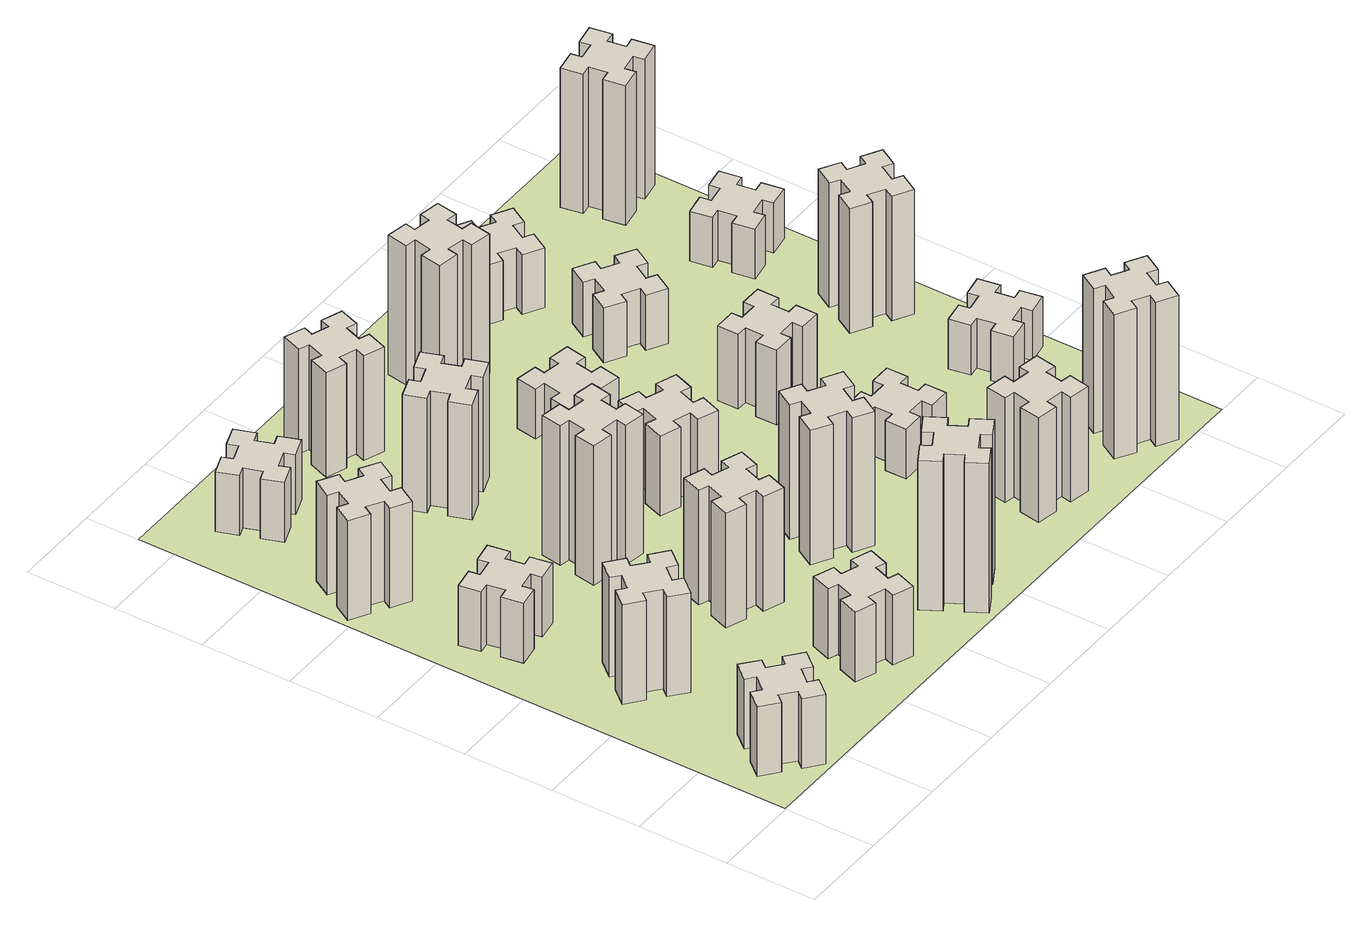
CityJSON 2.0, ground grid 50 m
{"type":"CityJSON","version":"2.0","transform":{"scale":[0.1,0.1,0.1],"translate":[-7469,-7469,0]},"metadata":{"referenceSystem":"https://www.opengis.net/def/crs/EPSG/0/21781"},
"CityObjects":{
"building1":{"type":"Building","attributes":{"class":"1000","function":"1000","usage":"1000","yearOfConstruction":2016,"roofType":"1000","measuredHeight":42,"storeysAboveGround":30,"storeysBelowGround":0},"geometry":[{"type":"Solid","lod":"1","boundaries":[[[[0,1,2,3,4,5,6,7,8,9,10,11,12,13,14,15,16,17,18,19]],[[17,16,20,21]],[[16,15,22,20]],[[15,14,23,22]],[[14,13,24,23]],[[13,12,25,24]],[[12,11,26,25]],[[11,10,27,26]],[[10,9,28,27]],[[9,8,29,28]],[[8,7,30,29]],[[7,6,31,30]],[[6,5,32,31]],[[5,4,33,32]],[[4,3,34,33]],[[3,2,35,34]],[[2,1,36,35]],[[1,0,37,36]],[[0,19,38,37]],[[19,18,39,38]],[[18,17,21,39]],[[24,25,26,27,28,29,30,31,32,33,34,35,36,37,38,39,21,20,22,23]]]]}]},
"building2":{"type":"Building","attributes":{"class":"1000","function":"1000","usage":"1000","yearOfConstruction":2016,"roofType":"1000","measuredHeight":60,"storeysAboveGround":30,"storeysBelowGround":0},"geometry":[{"type":"Solid","lod":"1","boundaries":[[[[40,41,42,43,44,45,46,47,48,49,50,51,52,53,54,55,56,57,58,59]],[[57,56,60,61]],[[56,55,62,60]],[[55,54,63,62]],[[54,53,64,63]],[[53,52,65,64]],[[52,51,66,65]],[[51,50,67,66]],[[50,49,68,67]],[[49,48,69,68]],[[48,47,70,69]],[[47,46,71,70]],[[46,45,72,71]],[[45,44,73,72]],[[44,43,74,73]],[[43,42,75,74]],[[42,41,76,75]],[[41,40,77,76]],[[40,59,78,77]],[[59,58,79,78]],[[58,57,61,79]],[[64,65,66,67,68,69,70,71,72,73,74,75,76,77,78,79,61,60,62,63]]]]}]},
"building3":{"type":"Building","attributes":{"class":"1000","function":"1000","usage":"1000","yearOfConstruction":2016,"roofType":"1000","measuredHeight":36,"storeysAboveGround":30,"storeysBelowGround":0},"geometry":[{"type":"Solid","lod":"1","boundaries":[[[[80,81,82,83,84,85,86,87,88,89,90,91,92,93,94,95,96,97,98,99]],[[97,96,100,101]],[[96,95,102,100]],[[95,94,103,102]],[[94,93,104,103]],[[93,92,105,104]],[[92,91,106,105]],[[91,90,107,106]],[[90,89,108,107]],[[89,88,109,108]],[[88,87,110,109]],[[87,86,111,110]],[[86,85,112,111]],[[85,84,113,112]],[[84,83,114,113]],[[83,82,115,114]],[[82,81,116,115]],[[81,80,117,116]],[[80,99,118,117]],[[99,98,119,118]],[[98,97,101,119]],[[104,105,106,107,108,109,110,111,112,113,114,115,116,117,118,119,101,100,102,103]]]]}]},
"building4":{"type":"Building","attributes":{"class":"1000","function":"1000","usage":"1000","yearOfConstruction":2016,"roofType":"1000","measuredHeight":60,"storeysAboveGround":30,"storeysBelowGround":0},"geometry":[{"type":"Solid","lod":"1","boundaries":[[[[120,121,122,123,124,125,126,127,128,129,130,131,132,133,134,135,136,137,138,139]],[[137,136,140,141]],[[136,135,142,140]],[[135,134,143,142]],[[134,133,144,143]],[[133,132,145,144]],[[132,131,146,145]],[[131,130,147,146]],[[130,129,148,147]],[[129,128,149,148]],[[128,127,150,149]],[[127,126,151,150]],[[126,125,152,151]],[[125,124,153,152]],[[124,123,154,153]],[[123,122,155,154]],[[122,121,156,155]],[[121,120,157,156]],[[120,139,158,157]],[[139,138,159,158]],[[138,137,141,159]],[[144,145,146,147,148,149,150,151,152,153,154,155,156,157,158,159,141,140,142,143]]]]}]},
"building5":{"type":"Building","attributes":{"class":"1000","function":"1000","usage":"1000","yearOfConstruction":2016,"roofType":"1000","measuredHeight":42,"storeysAboveGround":30,"storeysBelowGround":0},"geometry":[{"type":"Solid","lod":"1","boundaries":[[[[160,161,162,163,164,165,166,167,168,169,170,171,172,173,174,175,176,177,178,179]],[[177,176,180,181]],[[176,175,182,180]],[[175,174,183,182]],[[174,173,184,183]],[[173,172,185,184]],[[172,171,186,185]],[[171,170,187,186]],[[170,169,188,187]],[[169,168,189,188]],[[168,167,190,189]],[[167,166,191,190]],[[166,165,192,191]],[[165,164,193,192]],[[164,163,194,193]],[[163,162,195,194]],[[162,161,196,195]],[[161,160,197,196]],[[160,179,198,197]],[[179,178,199,198]],[[178,177,181,199]],[[184,185,186,187,188,189,190,191,192,193,194,195,196,197,198,199,181,180,182,183]]]]}]},
"building6":{"type":"Building","attributes":{"class":"1000","function":"1000","usage":"1000","yearOfConstruction":2016,"roofType":"1000","measuredHeight":36,"storeysAboveGround":30,"storeysBelowGround":0},"geometry":[{"type":"Solid","lod":"1","boundaries":[[[[200,201,202,203,204,205,206,207,208,209,210,211,212,213,214,215,216,217,218,219]],[[217,216,220,221]],[[216,215,222,220]],[[215,214,223,222]],[[214,213,224,223]],[[213,212,225,224]],[[212,211,226,225]],[[211,210,227,226]],[[210,209,228,227]],[[209,208,229,228]],[[208,207,230,229]],[[207,206,231,230]],[[206,205,232,231]],[[205,204,233,232]],[[204,203,234,233]],[[203,202,235,234]],[[202,201,236,235]],[[201,200,237,236]],[[200,219,238,237]],[[219,218,239,238]],[[218,217,221,239]],[[224,225,226,227,228,229,230,231,232,233,234,235,236,237,238,239,221,220,222,223]]]]}]},
"building7":{"type":"Building","attributes":{"class":"1000","function":"1000","usage":"1000","yearOfConstruction":2016,"roofType":"1000","measuredHeight":69,"storeysAboveGround":30,"storeysBelowGround":0},"geometry":[{"type":"Solid","lod":"1","boundaries":[[[[240,241,242,243,244,245,246,247,248,249,250,251,252,253,254,255,256,257,258,259]],[[257,256,260,261]],[[256,255,262,260]],[[255,254,263,262]],[[254,253,264,263]],[[253,252,265,264]],[[252,251,266,265]],[[251,250,267,266]],[[250,249,268,267]],[[249,248,269,268]],[[248,247,270,269]],[[247,246,271,270]],[[246,245,272,271]],[[245,244,273,272]],[[244,243,274,273]],[[243,242,275,274]],[[242,241,276,275]],[[241,240,277,276]],[[240,259,278,277]],[[259,258,279,278]],[[258,257,261,279]],[[264,265,266,267,268,269,270,271,272,273,274,275,276,277,278,279,261,260,262,263]]]]}]},
"building8":{"type":"Building","attributes":{"class":"1000","function":"1000","usage":"1000","yearOfConstruction":2016,"roofType":"1000","measuredHeight":84,"storeysAboveGround":30,"storeysBelowGround":0},"geometry":[{"type":"Solid","lod":"1","boundaries":[[[[280,281,282,283,284,285,286,287,288,289,290,291,292,293,294,295,296,297,298,299]],[[297,296,300,301]],[[296,295,302,300]],[[295,294,303,302]],[[294,293,304,303]],[[293,292,305,304]],[[292,291,306,305]],[[291,290,307,306]],[[290,289,308,307]],[[289,288,309,308]],[[288,287,310,309]],[[287,286,311,310]],[[286,285,312,311]],[[285,284,313,312]],[[284,283,314,313]],[[283,282,315,314]],[[282,281,316,315]],[[281,280,317,316]],[[280,299,318,317]],[[299,298,319,318]],[[298,297,301,319]],[[304,305,306,307,308,309,310,311,312,313,314,315,316,317,318,319,301,300,302,303]]]]}]},
"building9":{"type":"Building","attributes":{"class":"1000","function":"1000","usage":"1000","yearOfConstruction":2016,"roofType":"1000","measuredHeight":69,"storeysAboveGround":30,"storeysBelowGround":0},"geometry":[{"type":"Solid","lod":"1","boundaries":[[[[320,321,322,323,324,325,326,327,328,329,330,331,332,333,334,335,336,337,338,339]],[[337,336,340,341]],[[336,335,342,340]],[[335,334,343,342]],[[334,333,344,343]],[[333,332,345,344]],[[332,331,346,345]],[[331,330,347,346]],[[330,329,348,347]],[[329,328,349,348]],[[328,327,350,349]],[[327,326,351,350]],[[326,325,352,351]],[[325,324,353,352]],[[324,323,354,353]],[[323,322,355,354]],[[322,321,356,355]],[[321,320,357,356]],[[320,339,358,357]],[[339,338,359,358]],[[338,337,341,359]],[[344,345,346,347,348,349,350,351,352,353,354,355,356,357,358,359,341,340,342,343]]]]}]},
"building10":{"type":"Building","attributes":{"class":"1000","function":"1000","usage":"1000","yearOfConstruction":2016,"roofType":"1000","measuredHeight":90,"storeysAboveGround":30,"storeysBelowGround":0},"geometry":[{"type":"Solid","lod":"1","boundaries":[[[[360,361,362,363,364,365,366,367,368,369,370,371,372,373,374,375,376,377,378,379]],[[377,376,380,381]],[[376,375,382,380]],[[375,374,383,382]],[[374,373,384,383]],[[373,372,385,384]],[[372,371,386,385]],[[371,370,387,386]],[[370,369,388,387]],[[369,368,389,388]],[[368,367,390,389]],[[367,366,391,390]],[[366,365,392,391]],[[365,364,393,392]],[[364,363,394,393]],[[363,362,395,394]],[[362,361,396,395]],[[361,360,397,396]],[[360,379,398,397]],[[379,378,399,398]],[[378,377,381,399]],[[384,385,386,387,388,389,390,391,392,393,394,395,396,397,398,399,381,380,382,383]]]]}]},
"building11":{"type":"Building","attributes":{"class":"1000","function":"1000","usage":"1000","yearOfConstruction":2016,"roofType":"1000","measuredHeight":63,"storeysAboveGround":30,"storeysBelowGround":0},"geometry":[{"type":"Solid","lod":"1","boundaries":[[[[400,401,402,403,404,405,406,407,408,409,410,411,412,413,414,415,416,417,418,419]],[[417,416,420,421]],[[416,415,422,420]],[[415,414,423,422]],[[414,413,424,423]],[[413,412,425,424]],[[412,411,426,425]],[[411,410,427,426]],[[410,409,428,427]],[[409,408,429,428]],[[408,407,430,429]],[[407,406,431,430]],[[406,405,432,431]],[[405,404,433,432]],[[404,403,434,433]],[[403,402,435,434]],[[402,401,436,435]],[[401,400,437,436]],[[400,419,438,437]],[[419,418,439,438]],[[418,417,421,439]],[[424,425,426,427,428,429,430,431,432,433,434,435,436,437,438,439,421,420,422,423]]]]}]},
"building12":{"type":"Building","attributes":{"class":"1000","function":"1000","usage":"1000","yearOfConstruction":2016,"roofType":"1000","measuredHeight":81,"storeysAboveGround":30,"storeysBelowGround":0},"geometry":[{"type":"Solid","lod":"1","boundaries":[[[[440,441,442,443,444,445,446,447,448,449,450,451,452,453,454,455,456,457,458,459]],[[457,456,460,461]],[[456,455,462,460]],[[455,454,463,462]],[[454,453,464,463]],[[453,452,465,464]],[[452,451,466,465]],[[451,450,467,466]],[[450,449,468,467]],[[449,448,469,468]],[[448,447,470,469]],[[447,446,471,470]],[[446,445,472,471]],[[445,444,473,472]],[[444,443,474,473]],[[443,442,475,474]],[[442,441,476,475]],[[441,440,477,476]],[[440,459,478,477]],[[459,458,479,478]],[[458,457,461,479]],[[464,465,466,467,468,469,470,471,472,473,474,475,476,477,478,479,461,460,462,463]]]]}]},
"building13":{"type":"Building","attributes":{"class":"1000","function":"1000","usage":"1000","yearOfConstruction":2016,"roofType":"1000","measuredHeight":48,"storeysAboveGround":30,"storeysBelowGround":0},"geometry":[{"type":"Solid","lod":"1","boundaries":[[[[480,481,482,483,484,485,486,487,488,489,490,491,492,493,494,495,496,497,498,499]],[[497,496,500,501]],[[496,495,502,500]],[[495,494,503,502]],[[494,493,504,503]],[[493,492,505,504]],[[492,491,506,505]],[[491,490,507,506]],[[490,489,508,507]],[[489,488,509,508]],[[488,487,510,509]],[[487,486,511,510]],[[486,485,512,511]],[[485,484,513,512]],[[484,483,514,513]],[[483,482,515,514]],[[482,481,516,515]],[[481,480,517,516]],[[480,499,518,517]],[[499,498,519,518]],[[498,497,501,519]],[[504,505,506,507,508,509,510,511,512,513,514,515,516,517,518,519,501,500,502,503]]]]}]},
"building14":{"type":"Building","attributes":{"class":"1000","function":"1000","usage":"1000","yearOfConstruction":2016,"roofType":"1000","measuredHeight":30,"storeysAboveGround":30,"storeysBelowGround":0},"geometry":[{"type":"Solid","lod":"1","boundaries":[[[[520,521,522,523,524,525,526,527,528,529,530,531,532,533,534,535,536,537,538,539]],[[537,536,540,541]],[[536,535,542,540]],[[535,534,543,542]],[[534,533,544,543]],[[533,532,545,544]],[[532,531,546,545]],[[531,530,547,546]],[[530,529,548,547]],[[529,528,549,548]],[[528,527,550,549]],[[527,526,551,550]],[[526,525,552,551]],[[525,524,553,552]],[[524,523,554,553]],[[523,522,555,554]],[[522,521,556,555]],[[521,520,557,556]],[[520,539,558,557]],[[539,538,559,558]],[[538,537,541,559]],[[544,545,546,547,548,549,550,551,552,553,554,555,556,557,558,559,541,540,542,543]]]]}]},
"building15":{"type":"Building","attributes":{"class":"1000","function":"1000","usage":"1000","yearOfConstruction":2016,"roofType":"1000","measuredHeight":63,"storeysAboveGround":30,"storeysBelowGround":0},"geometry":[{"type":"Solid","lod":"1","boundaries":[[[[560,561,562,563,564,565,566,567,568,569,570,571,572,573,574,575,576,577,578,579]],[[577,576,580,581]],[[576,575,582,580]],[[575,574,583,582]],[[574,573,584,583]],[[573,572,585,584]],[[572,571,586,585]],[[571,570,587,586]],[[570,569,588,587]],[[569,568,589,588]],[[568,567,590,589]],[[567,566,591,590]],[[566,565,592,591]],[[565,564,593,592]],[[564,563,594,593]],[[563,562,595,594]],[[562,561,596,595]],[[561,560,597,596]],[[560,579,598,597]],[[579,578,599,598]],[[578,577,581,599]],[[584,585,586,587,588,589,590,591,592,593,594,595,596,597,598,599,581,580,582,583]]]]}]},
"building16":{"type":"Building","attributes":{"class":"1000","function":"1000","usage":"1000","yearOfConstruction":2016,"roofType":"1000","measuredHeight":84,"storeysAboveGround":30,"storeysBelowGround":0},"geometry":[{"type":"Solid","lod":"1","boundaries":[[[[600,601,602,603,604,605,606,607,608,609,610,611,612,613,614,615,616,617,618,619]],[[617,616,620,621]],[[616,615,622,620]],[[615,614,623,622]],[[614,613,624,623]],[[613,612,625,624]],[[612,611,626,625]],[[611,610,627,626]],[[610,609,628,627]],[[609,608,629,628]],[[608,607,630,629]],[[607,606,631,630]],[[606,605,632,631]],[[605,604,633,632]],[[604,603,634,633]],[[603,602,635,634]],[[602,601,636,635]],[[601,600,637,636]],[[600,619,638,637]],[[619,618,639,638]],[[618,617,621,639]],[[624,625,626,627,628,629,630,631,632,633,634,635,636,637,638,639,621,620,622,623]]]]}]},
"building17":{"type":"Building","attributes":{"class":"1000","function":"1000","usage":"1000","yearOfConstruction":2016,"roofType":"1000","measuredHeight":30,"storeysAboveGround":30,"storeysBelowGround":0},"geometry":[{"type":"Solid","lod":"1","boundaries":[[[[640,641,642,643,644,645,646,647,648,649,650,651,652,653,654,655,656,657,658,659]],[[657,656,660,661]],[[656,655,662,660]],[[655,654,663,662]],[[654,653,664,663]],[[653,652,665,664]],[[652,651,666,665]],[[651,650,667,666]],[[650,649,668,667]],[[649,648,669,668]],[[648,647,670,669]],[[647,646,671,670]],[[646,645,672,671]],[[645,644,673,672]],[[644,643,674,673]],[[643,642,675,674]],[[642,641,676,675]],[[641,640,677,676]],[[640,659,678,677]],[[659,658,679,678]],[[658,657,661,679]],[[664,665,666,667,668,669,670,671,672,673,674,675,676,677,678,679,661,660,662,663]]]]}]},
"building18":{"type":"Building","attributes":{"class":"1000","function":"1000","usage":"1000","yearOfConstruction":2016,"roofType":"1000","measuredHeight":45,"storeysAboveGround":30,"storeysBelowGround":0},"geometry":[{"type":"Solid","lod":"1","boundaries":[[[[680,681,682,683,684,685,686,687,688,689,690,691,692,693,694,695,696,697,698,699]],[[697,696,700,701]],[[696,695,702,700]],[[695,694,703,702]],[[694,693,704,703]],[[693,692,705,704]],[[692,691,706,705]],[[691,690,707,706]],[[690,689,708,707]],[[689,688,709,708]],[[688,687,710,709]],[[687,686,711,710]],[[686,685,712,711]],[[685,684,713,712]],[[684,683,714,713]],[[683,682,715,714]],[[682,681,716,715]],[[681,680,717,716]],[[680,699,718,717]],[[699,698,719,718]],[[698,697,701,719]],[[704,705,706,707,708,709,710,711,712,713,714,715,716,717,718,719,701,700,702,703]]]]}]},
"building19":{"type":"Building","attributes":{"class":"1000","function":"1000","usage":"1000","yearOfConstruction":2016,"roofType":"1000","measuredHeight":33,"storeysAboveGround":30,"storeysBelowGround":0},"geometry":[{"type":"Solid","lod":"1","boundaries":[[[[720,721,722,723,724,725,726,727,728,729,730,731,732,733,734,735,736,737,738,739]],[[737,736,740,741]],[[736,735,742,740]],[[735,734,743,742]],[[734,733,744,743]],[[733,732,745,744]],[[732,731,746,745]],[[731,730,747,746]],[[730,729,748,747]],[[729,728,749,748]],[[728,727,750,749]],[[727,726,751,750]],[[726,725,752,751]],[[725,724,753,752]],[[724,723,754,753]],[[723,722,755,754]],[[722,721,756,755]],[[721,720,757,756]],[[720,739,758,757]],[[739,738,759,758]],[[738,737,741,759]],[[744,745,746,747,748,749,750,751,752,753,754,755,756,757,758,759,741,740,742,743]]]]}]},
"building20":{"type":"Building","attributes":{"class":"1000","function":"1000","usage":"1000","yearOfConstruction":2016,"roofType":"1000","measuredHeight":87,"storeysAboveGround":30,"storeysBelowGround":0},"geometry":[{"type":"Solid","lod":"1","boundaries":[[[[760,761,762,763,764,765,766,767,768,769,770,771,772,773,774,775,776,777,778,779]],[[777,776,780,781]],[[776,775,782,780]],[[775,774,783,782]],[[774,773,784,783]],[[773,772,785,784]],[[772,771,786,785]],[[771,770,787,786]],[[770,769,788,787]],[[769,768,789,788]],[[768,767,790,789]],[[767,766,791,790]],[[766,765,792,791]],[[765,764,793,792]],[[764,763,794,793]],[[763,762,795,794]],[[762,761,796,795]],[[761,760,797,796]],[[760,779,798,797]],[[779,778,799,798]],[[778,777,781,799]],[[784,785,786,787,788,789,790,791,792,793,794,795,796,797,798,799,781,780,782,783]]]]}]},
"building21":{"type":"Building","attributes":{"class":"1000","function":"1000","usage":"1000","yearOfConstruction":2016,"roofType":"1000","measuredHeight":36,"storeysAboveGround":30,"storeysBelowGround":0},"geometry":[{"type":"Solid","lod":"1","boundaries":[[[[800,801,802,803,804,805,806,807,808,809,810,811,812,813,814,815,816,817,818,819]],[[817,816,820,821]],[[816,815,822,820]],[[815,814,823,822]],[[814,813,824,823]],[[813,812,825,824]],[[812,811,826,825]],[[811,810,827,826]],[[810,809,828,827]],[[809,808,829,828]],[[808,807,830,829]],[[807,806,831,830]],[[806,805,832,831]],[[805,804,833,832]],[[804,803,834,833]],[[803,802,835,834]],[[802,801,836,835]],[[801,800,837,836]],[[800,819,838,837]],[[819,818,839,838]],[[818,817,821,839]],[[824,825,826,827,828,829,830,831,832,833,834,835,836,837,838,839,821,820,822,823]]]]}]},
"building22":{"type":"Building","attributes":{"class":"1000","function":"1000","usage":"1000","yearOfConstruction":2016,"roofType":"1000","measuredHeight":30,"storeysAboveGround":30,"storeysBelowGround":0},"geometry":[{"type":"Solid","lod":"1","boundaries":[[[[840,841,842,843,844,845,846,847,848,849,850,851,852,853,854,855,856,857,858,859]],[[857,856,860,861]],[[856,855,862,860]],[[855,854,863,862]],[[854,853,864,863]],[[853,852,865,864]],[[852,851,866,865]],[[851,850,867,866]],[[850,849,868,867]],[[849,848,869,868]],[[848,847,870,869]],[[847,846,871,870]],[[846,845,872,871]],[[845,844,873,872]],[[844,843,874,873]],[[843,842,875,874]],[[842,841,876,875]],[[841,840,877,876]],[[840,859,878,877]],[[859,858,879,878]],[[858,857,861,879]],[[864,865,866,867,868,869,870,871,872,873,874,875,876,877,878,879,861,860,862,863]]]]}]},
"building23":{"type":"Building","attributes":{"class":"1000","function":"1000","usage":"1000","yearOfConstruction":2016,"roofType":"1000","measuredHeight":75,"storeysAboveGround":30,"storeysBelowGround":0},"geometry":[{"type":"Solid","lod":"1","boundaries":[[[[880,881,882,883,884,885,886,887,888,889,890,891,892,893,894,895,896,897,898,899]],[[897,896,900,901]],[[896,895,902,900]],[[895,894,903,902]],[[894,893,904,903]],[[893,892,905,904]],[[892,891,906,905]],[[891,890,907,906]],[[890,889,908,907]],[[889,888,909,908]],[[888,887,910,909]],[[887,886,911,910]],[[886,885,912,911]],[[885,884,913,912]],[[884,883,914,913]],[[883,882,915,914]],[[882,881,916,915]],[[881,880,917,916]],[[880,899,918,917]],[[899,898,919,918]],[[898,897,901,919]],[[904,905,906,907,908,909,910,911,912,913,914,915,916,917,918,919,901,900,902,903]]]]}]},
"building24":{"type":"Building","attributes":{"class":"1000","function":"1000","usage":"1000","yearOfConstruction":2016,"roofType":"1000","measuredHeight":30,"storeysAboveGround":30,"storeysBelowGround":0},"geometry":[{"type":"Solid","lod":"1","boundaries":[[[[920,921,922,923,924,925,926,927,928,929,930,931,932,933,934,935,936,937,938,939]],[[937,936,940,941]],[[936,935,942,940]],[[935,934,943,942]],[[934,933,944,943]],[[933,932,945,944]],[[932,931,946,945]],[[931,930,947,946]],[[930,929,948,947]],[[929,928,949,948]],[[928,927,950,949]],[[927,926,951,950]],[[926,925,952,951]],[[925,924,953,952]],[[924,923,954,953]],[[923,922,955,954]],[[922,921,956,955]],[[921,920,957,956]],[[920,939,958,957]],[[939,938,959,958]],[[938,937,941,959]],[[944,945,946,947,948,949,950,951,952,953,954,955,956,957,958,959,941,940,942,943]]]]}]},
"building25":{"type":"Building","attributes":{"class":"1000","function":"1000","usage":"1000","yearOfConstruction":2016,"roofType":"1000","measuredHeight":84,"storeysAboveGround":30,"storeysBelowGround":0},"geometry":[{"type":"Solid","lod":"1","boundaries":[[[[960,961,962,963,964,965,966,967,968,969,970,971,972,973,974,975,976,977,978,979]],[[977,976,980,981]],[[976,975,982,980]],[[975,974,983,982]],[[974,973,984,983]],[[973,972,985,984]],[[972,971,986,985]],[[971,970,987,986]],[[970,969,988,987]],[[969,968,989,988]],[[968,967,990,989]],[[967,966,991,990]],[[966,965,992,991]],[[965,964,993,992]],[[964,963,994,993]],[[963,962,995,994]],[[962,961,996,995]],[[961,960,997,996]],[[960,979,998,997]],[[979,978,999,998]],[[978,977,981,999]],[[984,985,986,987,988,989,990,991,992,993,994,995,996,997,998,999,981,980,982,983]]]]}]},
"landuse1":{"type":"LandUse","attributes":{"name":"plot1","function":"1010"},"geometry":[{"type":"MultiSurface","lod":"1","boundaries":[[[1000,1001,1002,1003]]]}]}
},
"vertices":[
[266,223,0],[343,159,0],[304,113,0],[396,36,0],[473,128,0],[427,166,0],[492,243,0],[538,204,0],[615,296,0],[523,373,0],[484,327,0],[408,392,0],[446,438,0],[354,515,0],[277,423,0],[323,384,0],[259,308,0],[213,346,0],[136,254,0],[228,177,0],[259,308,420],[213,346,420],[323,384,420],[277,423,420],[354,515,420],[446,438,420],[408,392,420],[484,327,420],[523,373,420],[615,296,420],[538,204,420],[492,243,420],[427,166,420],[473,128,420],[396,36,420],[304,113,420],[343,159,420],[266,223,420],[228,177,420],[136,254,420],
[527,1006,0],[592,1083,0],[638,1044,0],[715,1136,0],[623,1213,0],[584,1167,0],[508,1232,0],[546,1278,0],[454,1355,0],[377,1263,0],[423,1224,0],[359,1148,0],[313,1186,0],[236,1094,0],[328,1017,0],[366,1063,0],[443,999,0],[404,953,0],[496,876,0],[573,968,0],[443,999,600],[404,953,600],[366,1063,600],[328,1017,600],[236,1094,600],[313,1186,600],[359,1148,600],[423,1224,600],[377,1263,600],[454,1355,600],[546,1278,600],[508,1232,600],[584,1167,600],[623,1213,600],[715,1136,600],[638,1044,600],[592,1083,600],[527,1006,600],[573,968,600],[496,876,600],
[258,1885,0],[276,1787,0],[217,1777,0],[237,1658,0],[356,1679,0],[345,1738,0],[444,1756,0],[454,1697,0],[572,1717,0],[551,1836,0],[492,1825,0],[475,1924,0],[534,1934,0],[513,2052,0],[395,2031,0],[405,1972,0],[307,1955,0],[297,2014,0],[178,1993,0],[199,1875,0],[307,1955,360],[297,2014,360],[405,1972,360],[395,2031,360],[513,2052,360],[534,1934,360],[475,1924,360],[492,1825,360],[551,1836,360],[572,1717,360],[454,1697,360],[444,1756,360],[345,1738,360],[356,1679,360],[237,1658,360],[217,1777,360],[276,1787,360],[258,1885,360],[199,1875,360],[178,1993,360],
[177,2525,0],[264,2475,0],[234,2423,0],[338,2363,0],[398,2467,0],[346,2497,0],[396,2584,0],[448,2554,0],[508,2658,0],[404,2718,0],[374,2666,0],[287,2716,0],[317,2768,0],[213,2828,0],[153,2724,0],[205,2694,0],[155,2607,0],[103,2637,0],[43,2533,0],[147,2473,0],[155,2607,600],[103,2637,600],[205,2694,600],[153,2724,600],[213,2828,600],[317,2768,600],[287,2716,600],[374,2666,600],[404,2718,600],[508,2658,600],[448,2554,600],[396,2584,600],[346,2497,600],[398,2467,600],[338,2363,600],[234,2423,600],[264,2475,600],[177,2525,600],[147,2473,600],[43,2533,600],
[1302,291,0],[1336,385,0],[1392,364,0],[1433,477,0],[1320,518,0],[1300,462,0],[1206,496,0],[1227,552,0],[1114,593,0],[1073,480,0],[1129,460,0],[1095,366,0],[1039,387,0],[997,274,0],[1110,233,0],[1131,289,0],[1225,255,0],[1204,199,0],[1317,157,0],[1358,270,0],[1225,255,420],[1204,199,420],[1131,289,420],[1110,233,420],[997,274,420],[1039,387,420],[1095,366,420],[1129,460,420],[1073,480,420],[1114,593,420],[1227,552,420],[1206,496,420],[1300,462,420],[1320,518,420],[1433,477,420],[1392,364,420],[1336,385,420],[1302,291,420],[1358,270,420],[1317,157,420],
[485,3456,0],[391,3422,0],[370,3478,0],[257,3437,0],[299,3324,0],[355,3345,0],[389,3251,0],[333,3230,0],[374,3117,0],[487,3159,0],[466,3215,0],[560,3249,0],[580,3193,0],[693,3234,0],[652,3347,0],[596,3326,0],[562,3420,0],[618,3440,0],[577,3553,0],[464,3512,0],[562,3420,360],[618,3440,360],[596,3326,360],[652,3347,360],[693,3234,360],[580,3193,360],[560,3249,360],[466,3215,360],[487,3159,360],[374,3117,360],[333,3230,360],[389,3251,360],[355,3345,360],[299,3324,360],[257,3437,360],[370,3478,360],[391,3422,360],[485,3456,360],[464,3512,360],[577,3553,360],
[1302,1031,0],[1336,1125,0],[1392,1104,0],[1433,1217,0],[1320,1258,0],[1300,1202,0],[1206,1236,0],[1227,1292,0],[1114,1333,0],[1073,1220,0],[1129,1200,0],[1095,1106,0],[1039,1127,0],[997,1014,0],[1110,973,0],[1131,1029,0],[1225,995,0],[1204,939,0],[1317,897,0],[1358,1010,0],[1225,995,690],[1204,939,690],[1131,1029,690],[1110,973,690],[997,1014,690],[1039,1127,690],[1095,1106,690],[1129,1200,690],[1073,1220,690],[1114,1333,690],[1227,1292,690],[1206,1236,690],[1300,1202,690],[1320,1258,690],[1433,1217,690],[1392,1104,690],[1336,1125,690],[1302,1031,690],[1358,1010,690],[1317,897,690],
[1047,1756,0],[1145,1738,0],[1135,1679,0],[1253,1658,0],[1274,1777,0],[1215,1787,0],[1232,1885,0],[1291,1875,0],[1312,1993,0],[1194,2014,0],[1184,1955,0],[1085,1972,0],[1096,2031,0],[977,2052,0],[957,1934,0],[1016,1924,0],[998,1825,0],[939,1836,0],[918,1717,0],[1037,1697,0],[998,1825,840],[939,1836,840],[1016,1924,840],[957,1934,840],[977,2052,840],[1096,2031,840],[1085,1972,840],[1184,1955,840],[1194,2014,840],[1312,1993,840],[1291,1875,840],[1232,1885,840],[1215,1787,840],[1274,1777,840],[1253,1658,840],[1135,1679,840],[1145,1738,840],[1047,1756,840],[1037,1697,840],[918,1717,840],
[995,2705,0],[1029,2611,0],[973,2590,0],[1014,2477,0],[1127,2519,0],[1106,2575,0],[1200,2609,0],[1220,2553,0],[1333,2594,0],[1292,2707,0],[1236,2686,0],[1202,2780,0],[1258,2800,0],[1217,2913,0],[1104,2872,0],[1125,2816,0],[1031,2782,0],[1010,2838,0],[897,2797,0],[939,2684,0],[1031,2782,690],[1010,2838,690],[1125,2816,690],[1104,2872,690],[1217,2913,690],[1258,2800,690],[1202,2780,690],[1236,2686,690],[1292,2707,690],[1333,2594,690],[1220,2553,690],[1200,2609,690],[1106,2575,690],[1127,2519,690],[1014,2477,690],[973,2590,690],[1029,2611,690],[995,2705,690],[939,2684,690],[897,2797,690],
[1844,396,0],[1757,346,0],[1727,398,0],[1623,338,0],[1683,234,0],[1735,264,0],[1785,177,0],[1733,147,0],[1793,43,0],[1897,103,0],[1867,155,0],[1954,205,0],[1984,153,0],[2088,213,0],[2028,317,0],[1976,287,0],[1926,374,0],[1978,404,0],[1918,508,0],[1814,448,0],[1926,374,900],[1978,404,900],[1976,287,900],[2028,317,900],[2088,213,900],[1984,153,900],[1954,205,900],[1867,155,900],[1897,103,900],[1793,43,900],[1733,147,900],[1785,177,900],[1735,264,900],[1683,234,900],[1623,338,900],[1727,398,900],[1757,346,900],[1844,396,900],[1814,448,900],[1918,508,900],
[1031,3249,0],[1125,3215,0],[1104,3159,0],[1217,3117,0],[1258,3230,0],[1202,3251,0],[1236,3345,0],[1292,3324,0],[1333,3437,0],[1220,3478,0],[1200,3422,0],[1106,3456,0],[1127,3512,0],[1014,3553,0],[973,3440,0],[1029,3420,0],[995,3326,0],[939,3347,0],[897,3234,0],[1010,3193,0],[995,3326,630],[939,3347,630],[1029,3420,630],[973,3440,630],[1014,3553,630],[1127,3512,630],[1106,3456,630],[1200,3422,630],[1220,3478,630],[1333,3437,630],[1292,3324,630],[1236,3345,630],[1202,3251,630],[1258,3230,630],[1217,3117,630],[1104,3159,630],[1125,3215,630],[1031,3249,630],[1010,3193,630],[897,3234,630],
[1954,1086,0],[1867,1136,0],[1897,1188,0],[1793,1248,0],[1733,1144,0],[1785,1114,0],[1735,1027,0],[1683,1057,0],[1623,953,0],[1727,893,0],[1757,945,0],[1844,895,0],[1814,843,0],[1918,783,0],[1978,887,0],[1926,917,0],[1976,1004,0],[2028,974,0],[2088,1078,0],[1984,1138,0],[1976,1004,810],[2028,974,810],[1926,917,810],[1978,887,810],[1918,783,810],[1814,843,810],[1844,895,810],[1757,945,810],[1727,893,810],[1623,953,810],[1683,1057,810],[1735,1027,810],[1785,1114,810],[1733,1144,810],[1793,1248,810],[1897,1188,810],[1867,1136,810],[1954,1086,810],[1984,1138,810],[2088,1078,810],
[1669,1940,0],[1635,1846,0],[1579,1867,0],[1537,1754,0],[1650,1713,0],[1671,1769,0],[1765,1735,0],[1744,1679,0],[1857,1637,0],[1898,1750,0],[1842,1771,0],[1876,1865,0],[1932,1844,0],[1973,1957,0],[1860,1998,0],[1840,1942,0],[1746,1976,0],[1767,2032,0],[1654,2073,0],[1613,1960,0],[1746,1976,480],[1767,2032,480],[1840,1942,480],[1860,1998,480],[1973,1957,480],[1932,1844,480],[1876,1865,480],[1842,1771,480],[1898,1750,480],[1857,1637,480],[1744,1679,480],[1765,1735,480],[1671,1769,480],[1650,1713,480],[1537,1754,480],[1579,1867,480],[1635,1846,480],[1669,1940,480],[1613,1960,480],[1654,2073,480],
[1787,2396,0],[1885,2378,0],[1875,2319,0],[1993,2298,0],[2014,2417,0],[1955,2427,0],[1972,2525,0],[2031,2515,0],[2052,2633,0],[1934,2654,0],[1924,2595,0],[1825,2612,0],[1836,2671,0],[1717,2692,0],[1697,2574,0],[1756,2564,0],[1738,2465,0],[1679,2476,0],[1658,2357,0],[1777,2337,0],[1738,2465,300],[1679,2476,300],[1756,2564,300],[1697,2574,300],[1717,2692,300],[1836,2671,300],[1825,2612,300],[1924,2595,300],[1934,2654,300],[2052,2633,300],[2031,2515,300],[1972,2525,300],[1955,2427,300],[2014,2417,300],[1993,2298,300],[1875,2319,300],[1885,2378,300],[1787,2396,300],[1777,2337,300],[1658,2357,300],
[2764,475,0],[2665,492,0],[2676,551,0],[2557,572,0],[2537,454,0],[2596,444,0],[2578,345,0],[2519,356,0],[2498,237,0],[2617,217,0],[2627,276,0],[2725,258,0],[2715,199,0],[2833,178,0],[2854,297,0],[2795,307,0],[2812,405,0],[2871,395,0],[2892,513,0],[2774,534,0],[2812,405,630],[2871,395,630],[2795,307,630],[2854,297,630],[2833,178,630],[2715,199,630],[2725,258,630],[2627,276,630],[2617,217,630],[2498,237,630],[2519,356,630],[2578,345,630],[2596,444,630],[2537,454,630],[2557,572,630],[2676,551,630],[2665,492,630],[2764,475,630],[2774,534,630],[2892,513,630],
[1955,3167,0],[1972,3265,0],[2031,3255,0],[2052,3373,0],[1934,3394,0],[1924,3335,0],[1825,3352,0],[1836,3411,0],[1717,3432,0],[1697,3314,0],[1756,3304,0],[1738,3205,0],[1679,3216,0],[1658,3097,0],[1777,3077,0],[1787,3136,0],[1885,3118,0],[1875,3059,0],[1993,3038,0],[2014,3157,0],[1885,3118,840],[1875,3059,840],[1787,3136,840],[1777,3077,840],[1658,3097,840],[1679,3216,840],[1738,3205,840],[1756,3304,840],[1697,3314,840],[1717,3432,840],[1836,3411,840],[1825,3352,840],[1924,3335,840],[1934,3394,840],[2052,3373,840],[2031,3255,840],[1972,3265,840],[1955,3167,840],[2014,3157,840],[1993,3038,840],
[2485,1165,0],[2485,1065,0],[2425,1065,0],[2425,945,0],[2545,945,0],[2545,1005,0],[2645,1005,0],[2645,945,0],[2765,945,0],[2765,1065,0],[2705,1065,0],[2705,1165,0],[2765,1165,0],[2765,1285,0],[2645,1285,0],[2645,1225,0],[2545,1225,0],[2545,1285,0],[2425,1285,0],[2425,1165,0],[2545,1225,300],[2545,1285,300],[2645,1225,300],[2645,1285,300],[2765,1285,300],[2765,1165,300],[2705,1165,300],[2705,1065,300],[2765,1065,300],[2765,945,300],[2645,945,300],[2645,1005,300],[2545,1005,300],[2545,945,300],[2425,945,300],[2425,1065,300],[2485,1065,300],[2485,1165,300],[2425,1165,300],[2425,1285,300],
[2645,1965,0],[2545,1965,0],[2545,2025,0],[2425,2025,0],[2425,1905,0],[2485,1905,0],[2485,1805,0],[2425,1805,0],[2425,1685,0],[2545,1685,0],[2545,1745,0],[2645,1745,0],[2645,1685,0],[2765,1685,0],[2765,1805,0],[2705,1805,0],[2705,1905,0],[2765,1905,0],[2765,2025,0],[2645,2025,0],[2705,1905,450],[2765,1905,450],[2705,1805,450],[2765,1805,450],[2765,1685,450],[2645,1685,450],[2645,1745,450],[2545,1745,450],[2545,1685,450],[2425,1685,450],[2425,1805,450],[2485,1805,450],[2485,1905,450],[2425,1905,450],[2425,2025,450],[2545,2025,450],[2545,1965,450],[2645,1965,450],[2645,2025,450],[2765,2025,450],
[2525,2794,0],[2475,2707,0],[2423,2737,0],[2363,2633,0],[2467,2573,0],[2497,2625,0],[2584,2575,0],[2554,2523,0],[2658,2463,0],[2718,2567,0],[2666,2597,0],[2716,2684,0],[2768,2654,0],[2828,2758,0],[2724,2818,0],[2694,2766,0],[2607,2816,0],[2637,2868,0],[2533,2928,0],[2473,2824,0],[2607,2816,330],[2637,2868,330],[2694,2766,330],[2724,2818,330],[2828,2758,330],[2768,2654,330],[2716,2684,330],[2666,2597,330],[2718,2567,330],[2658,2463,330],[2554,2523,330],[2584,2575,330],[2497,2625,330],[2467,2573,330],[2363,2633,330],[2423,2737,330],[2475,2707,330],[2525,2794,330],[2473,2824,330],[2533,2928,330],
[3265,374,0],[3215,287,0],[3163,317,0],[3103,213,0],[3207,153,0],[3237,205,0],[3324,155,0],[3294,103,0],[3398,43,0],[3458,147,0],[3406,177,0],[3456,264,0],[3508,234,0],[3568,338,0],[3464,398,0],[3434,346,0],[3347,396,0],[3377,448,0],[3273,508,0],[3213,404,0],[3347,396,870],[3377,448,870],[3434,346,870],[3464,398,870],[3568,338,870],[3508,234,870],[3456,264,870],[3406,177,870],[3458,147,870],[3398,43,870],[3294,103,870],[3324,155,870],[3237,205,870],[3207,153,870],[3103,213,870],[3163,317,870],[3215,287,870],[3265,374,870],[3213,404,870],[3273,508,870],
[2594,3406,0],[2507,3456,0],[2537,3508,0],[2433,3568,0],[2373,3464,0],[2425,3434,0],[2375,3347,0],[2323,3377,0],[2263,3273,0],[2367,3213,0],[2397,3265,0],[2484,3215,0],[2454,3163,0],[2558,3103,0],[2618,3207,0],[2566,3237,0],[2616,3324,0],[2668,3294,0],[2728,3398,0],[2624,3458,0],[2616,3324,360],[2668,3294,360],[2566,3237,360],[2618,3207,360],[2558,3103,360],[2454,3163,360],[2484,3215,360],[2397,3265,360],[2367,3213,360],[2263,3273,360],[2323,3377,360],[2375,3347,360],[2425,3434,360],[2373,3464,360],[2433,3568,360],[2537,3508,360],[2507,3456,360],[2594,3406,360],[2624,3458,360],[2728,3398,360],
[3552,1085,0],[3535,1184,0],[3594,1194,0],[3573,1312,0],[3455,1291,0],[3465,1232,0],[3367,1215,0],[3357,1274,0],[3238,1253,0],[3259,1135,0],[3318,1145,0],[3336,1047,0],[3277,1037,0],[3297,918,0],[3416,939,0],[3405,998,0],[3504,1016,0],[3514,957,0],[3632,977,0],[3611,1096,0],[3504,1016,300],[3514,957,300],[3405,998,300],[3416,939,300],[3297,918,300],[3277,1037,300],[3336,1047,300],[3318,1145,300],[3259,1135,300],[3238,1253,300],[3357,1274,300],[3367,1215,300],[3465,1232,300],[3455,1291,300],[3573,1312,300],[3594,1194,300],[3535,1184,300],[3552,1085,300],[3611,1096,300],[3632,977,300],
[3506,1757,0],[3556,1844,0],[3608,1814,0],[3668,1918,0],[3564,1978,0],[3534,1926,0],[3447,1976,0],[3477,2028,0],[3373,2088,0],[3313,1984,0],[3365,1954,0],[3315,1867,0],[3263,1897,0],[3203,1793,0],[3307,1733,0],[3337,1785,0],[3424,1735,0],[3394,1683,0],[3498,1623,0],[3558,1727,0],[3424,1735,750],[3394,1683,750],[3337,1785,750],[3307,1733,750],[3203,1793,750],[3263,1897,750],[3315,1867,750],[3365,1954,750],[3313,1984,750],[3373,2088,750],[3477,2028,750],[3447,1976,750],[3534,1926,750],[3564,1978,750],[3668,1918,750],[3608,1814,750],[3556,1844,750],[3506,1757,750],[3558,1727,750],[3498,1623,750],
[3552,2565,0],[3535,2664,0],[3594,2674,0],[3573,2792,0],[3455,2771,0],[3465,2712,0],[3367,2695,0],[3357,2754,0],[3238,2733,0],[3259,2615,0],[3318,2625,0],[3336,2527,0],[3277,2517,0],[3297,2398,0],[3416,2419,0],[3405,2478,0],[3504,2496,0],[3514,2437,0],[3632,2457,0],[3611,2576,0],[3504,2496,300],[3514,2437,300],[3405,2478,300],[3416,2419,300],[3297,2398,300],[3277,2517,300],[3336,2527,300],[3318,2625,300],[3259,2615,300],[3238,2733,300],[3357,2754,300],[3367,2695,300],[3465,2712,300],[3455,2771,300],[3573,2792,300],[3594,2674,300],[3535,2664,300],[3552,2565,300],[3611,2576,300],[3632,2457,300],
[3552,3305,0],[3535,3404,0],[3594,3414,0],[3573,3532,0],[3455,3511,0],[3465,3452,0],[3367,3435,0],[3357,3494,0],[3238,3473,0],[3259,3355,0],[3318,3365,0],[3336,3267,0],[3277,3257,0],[3297,3138,0],[3416,3159,0],[3405,3218,0],[3504,3236,0],[3514,3177,0],[3632,3197,0],[3611,3316,0],[3504,3236,840],[3514,3177,840],[3405,3218,840],[3416,3159,840],[3297,3138,840],[3277,3257,840],[3336,3267,840],[3318,3365,840],[3259,3355,840],[3238,3473,840],[3357,3494,840],[3367,3435,840],[3465,3452,840],[3455,3511,840],[3573,3532,840],[3594,3414,840],[3535,3404,840],[3552,3305,840],[3611,3316,840],[3632,3197,840],
[5,3705,0],[3705,3705,0],[3705,5,0],[5,5,0]
]}
